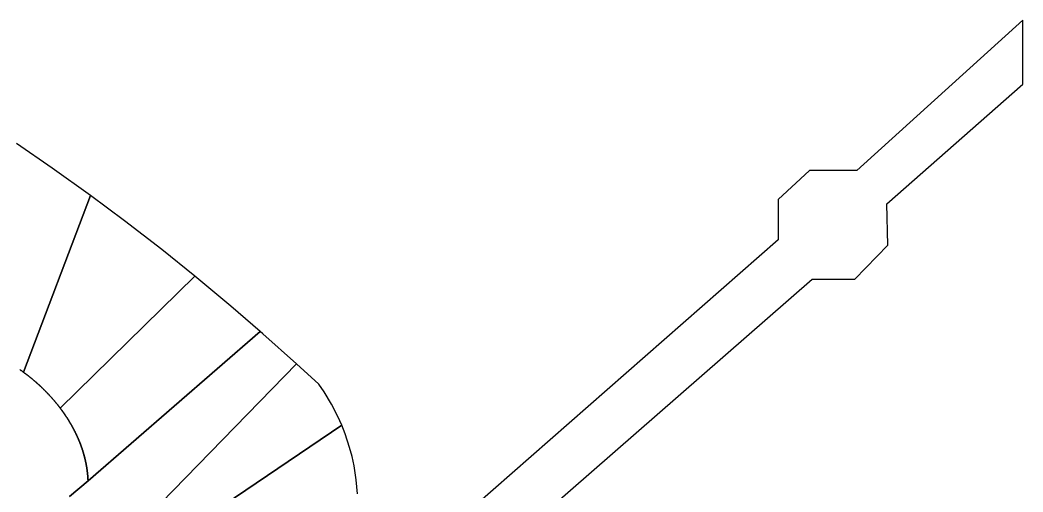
# Model space of a CAD drawing. Header units: millimetres. Extents: x 1811966 to 2218310, y 20519 to 471429.
# Drawn here: x 2073060 to 2218310, y 286002 to 354311 of the extents above; entities that cross this region are included whole.
import ezdxf

# ---------------------------------------------------------------- set-up
doc = ezdxf.new("R2010")
doc.units = ezdxf.units.MM
doc.layers.add('CLOSED_AREAS', color=7, linetype='Continuous')

msp = doc.modelspace()

# ---------------------------------------------------------------- linework, layer by layer
at = {"layer": 'CLOSED_AREAS'}
for points in [[(2130342.043, 266683.977), (2187766.598, 316782.946), (2193955.51, 316782.946), (2198754.158, 321712.051), (2198595.527, 327709.11), (2218310.102, 345018.807), (2218310.102, 354311.385), (2194251.604, 332523.583), (2187412.265, 332523.583), (2182852.714, 328323.719), (2182852.714, 322486.623), (2125069.815, 271825.383)], [(2073010.95, 303721.141), (2073067.976, 303681.57), (2073124.927, 303641.826), (2073181.8, 303601.909), (2073238.596, 303561.82), (2073295.312, 303521.559), (2073351.95, 303481.127), (2073408.506, 303440.523), (2073464.982, 303399.749), (2073521.375, 303358.805), (2073577.685, 303317.692), (2083267.699, 328912.045), (2077732.564, 332878.474), (2072542.568, 336456.188)], [(2089913.704, 280734.752), (2113092.158, 304559.584), (2108232.707, 308901.468), (2107852.924, 309228.973), (2082906.278, 287627.772), (2080238.744, 285317.964)], [(2080238.744, 285317.964), (2082906.278, 287627.772), (2082904.461, 287672.524), (2082902.517, 287717.256), (2082900.447, 287761.967), (2082898.251, 287806.657), (2082895.928, 287851.326), (2082893.479, 287895.974), (2082890.905, 287940.601), (2082888.205, 287985.207), (2082885.38, 288029.791), (2082882.43, 288074.354), (2082879.355, 288118.895), (2082876.155, 288163.415), (2082872.831, 288207.913), (2082869.383, 288252.389), (2082865.81, 288296.843), (2082862.114, 288341.275), (2082858.294, 288385.685), (2082854.35, 288430.073), (2082850.284, 288474.438), (2082846.094, 288518.781), (2082841.781, 288563.101), (2082837.346, 288607.399), (2082832.788, 288651.674), (2082828.109, 288695.926), (2082823.307, 288740.155), (2082818.383, 288784.361), (2082813.338, 288828.544), (2082808.171, 288872.704), (2082802.883, 288916.84), (2082797.474, 288960.954), (2082791.944, 289005.043), (2082786.294, 289049.109), (2082780.523, 289093.151), (2082774.632, 289137.17), (2082768.622, 289181.164), (2082762.491, 289225.135), (2082756.241, 289269.081), (2082749.871, 289313.003), (2082743.382, 289356.901), (2082736.775, 289400.775), (2082730.048, 289444.624), (2082723.203, 289488.448), (2082716.24, 289532.248), (2082709.158, 289576.023), (2082701.959, 289619.773), (2082694.642, 289663.498), (2082687.207, 289707.198), (2082679.655, 289750.873), (2082671.986, 289794.523), (2082664.2, 289838.147), (2082656.297, 289881.746), (2082648.277, 289925.319), (2082640.142, 289968.867), (2082631.89, 290012.388), (2082623.522, 290055.884), (2082615.039, 290099.354), (2082606.44, 290142.798), (2082597.726, 290186.216), (2082588.897, 290229.607), (2082579.953, 290272.972), (2082570.894, 290316.311), (2082561.721, 290359.623), (2082552.433, 290402.909), (2082543.032, 290446.167), (2082533.516, 290489.399), (2082523.887, 290532.604), (2082514.144, 290575.782), (2082504.289, 290618.933), (2082494.32, 290662.057), (2082484.238, 290705.153), (2082474.044, 290748.222), (2082463.737, 290791.263), (2082453.318, 290834.277), (2082442.787, 290877.263), (2082432.144, 290920.221), (2082421.389, 290963.151), (2082410.524, 291006.054), (2082399.546, 291048.928), (2082388.458, 291091.774), (2082377.259, 291134.591), (2082365.95, 291177.381), (2082354.53, 291220.141), (2082343, 291262.874), (2082331.36, 291305.577), (2082319.61, 291348.252), (2082307.75, 291390.897), (2082295.782, 291433.514), (2082283.704, 291476.102), (2082271.517, 291518.661), (2082259.221, 291561.19), (2082246.816, 291603.69), (2082234.304, 291646.16), (2082221.683, 291688.601), (2082208.954, 291731.012), (2082196.118, 291773.393), (2082183.174, 291815.745), (2082170.122, 291858.066), (2082156.964, 291900.358), (2082143.698, 291942.619), (2082130.326, 291984.85), (2082116.847, 292027.051), (2082103.262, 292069.221), (2082089.571, 292111.361), (2082075.774, 292153.47), (2082061.872, 292195.549), (2082047.863, 292237.596), (2082033.75, 292279.613), (2082019.531, 292321.598), (2082005.208, 292363.552), (2081990.779, 292405.476), (2081976.247, 292447.367), (2081961.61, 292489.228), (2081946.869, 292531.057), (2081932.024, 292572.854), (2081917.075, 292614.619), (2081902.023, 292656.353), (2081886.868, 292698.055), (2081871.61, 292739.724), (2081856.249, 292781.362), (2081840.785, 292822.968), (2081825.218, 292864.541), (2081809.55, 292906.081), (2081793.779, 292947.59), (2081777.907, 292989.065), (2081761.933, 293030.508), (2081745.858, 293071.918), (2081729.681, 293113.295), (2081713.403, 293154.64), (2081697.025, 293195.951), (2081680.546, 293237.229), (2081663.966, 293278.473), (2081647.286, 293319.685), (2081630.507, 293360.862), (2081613.627, 293402.007), (2081596.648, 293443.117), (2081579.57, 293484.194), (2081562.392, 293525.237), (2081545.116, 293566.246), (2081527.74, 293607.22), (2081510.266, 293648.161), (2081492.694, 293689.068), (2081475.024, 293729.94), (2081457.255, 293770.777), (2081439.389, 293811.58), (2081421.425, 293852.349), (2081403.364, 293893.082), (2081385.206, 293933.781), (2081366.951, 293974.445), (2081348.599, 294015.074), (2081330.151, 294055.667), (2081311.606, 294096.226), (2081292.965, 294136.749), (2081274.229, 294177.236), (2081255.396, 294217.689), (2081236.468, 294258.105), (2081217.445, 294298.486), (2081198.326, 294338.831), (2081179.113, 294379.14), (2081159.805, 294419.413), (2081140.403, 294459.649), (2081120.906, 294499.85), (2081101.315, 294540.014), (2081081.631, 294580.142), (2081061.852, 294620.234), (2081041.98, 294660.288), (2081022.015, 294700.307), (2081001.957, 294740.288), (2080981.806, 294780.232), (2080961.563, 294820.14), (2080941.226, 294860.01), (2080920.798, 294899.843), (2080900.278, 294939.639), (2080879.665, 294979.397), (2080858.962, 295019.118), (2080838.166, 295058.801), (2080817.28, 295098.447), (2080796.302, 295138.055), (2080775.234, 295177.625), (2080754.075, 295217.157), (2080732.826, 295256.651), (2080711.486, 295296.107), (2080690.056, 295335.524), (2080668.537, 295374.903), (2080646.928, 295414.244), (2080625.23, 295453.546), (2080603.442, 295492.809), (2080581.566, 295532.034), (2080559.6, 295571.22), (2080537.546, 295610.367), (2080515.404, 295649.475), (2080493.174, 295688.543), (2080470.855, 295727.573), (2080448.449, 295766.563), (2080425.955, 295805.513), (2080403.374, 295844.424), (2080380.706, 295883.296), (2080357.951, 295922.128), (2080335.109, 295960.92), (2080312.181, 295999.671), (2080289.166, 296038.383), (2080266.065, 296077.055), (2080242.878, 296115.687), (2080219.606, 296154.278), (2080196.248, 296192.829), (2080172.805, 296231.339), (2080149.276, 296269.809), (2080125.663, 296308.238), (2080101.965, 296346.626), (2080078.182, 296384.973), (2080054.315, 296423.28), (2080030.364, 296461.545), (2080006.33, 296499.769), (2079982.211, 296537.952), (2079958.009, 296576.093), (2079933.724, 296614.193), (2079909.356, 296652.251), (2079884.905, 296690.267), (2079860.371, 296728.242), (2079835.754, 296766.175), (2079811.056, 296804.066), (2079786.275, 296841.914), (2079761.413, 296879.721), (2079736.469, 296917.485), (2079711.443, 296955.207), (2079686.337, 296992.887), (2079661.149, 297030.524), (2079635.88, 297068.118), (2079610.531, 297105.669), (2079585.102, 297143.178), (2079559.592, 297180.644), (2079534.002, 297218.066), (2079508.332, 297255.446), (2079482.583, 297292.782), (2079456.754, 297330.075), (2079430.847, 297367.324), (2079404.86, 297404.53), (2079378.794, 297441.692), (2079352.65, 297478.81), (2079326.427, 297515.885), (2079300.127, 297552.916), (2079273.748, 297589.902), (2079247.292, 297626.845), (2079220.758, 297663.743), (2079194.146, 297700.597), (2079167.458, 297737.407), (2079140.692, 297774.172), (2079113.85, 297810.892), (2079086.931, 297847.568), (2079059.936, 297884.198), (2079032.865, 297920.784), (2079005.718, 297957.325), (2078978.495, 297993.821), (2078951.196, 298030.272), (2078923.823, 298066.677), (2078896.374, 298103.037), (2078868.85, 298139.351), (2078833.629, 298185.613), (2078798.292, 298231.795), (2078762.84, 298277.896), (2078727.274, 298323.917), (2078691.593, 298369.857), (2078655.798, 298415.716), (2078619.89, 298461.493), (2078583.869, 298507.189), (2078547.736, 298552.803), (2078511.491, 298598.335), (2078475.134, 298643.785), (2078438.666, 298689.151), (2078402.088, 298734.435), (2078365.399, 298779.635), (2078328.601, 298824.752), (2078291.694, 298869.785), (2078254.678, 298914.734), (2078217.554, 298959.599), (2078180.321, 299004.379), (2078142.982, 299049.074), (2078105.535, 299093.684), (2078067.983, 299138.208), (2078030.324, 299182.647), (2077992.559, 299227), (2077954.69, 299271.266), (2077916.716, 299315.446), (2077878.638, 299359.54), (2077840.456, 299403.546), (2077802.171, 299447.464), (2077763.783, 299491.295), (2077725.293, 299535.039), (2077686.701, 299578.694), (2077648.008, 299622.26), (2077609.214, 299665.738), (2077570.319, 299709.127), (2077531.324, 299752.427), (2077492.23, 299795.637), (2077453.037, 299838.757), (2077413.745, 299881.788), (2077374.355, 299924.728), (2077334.867, 299967.577), (2077295.282, 300010.335), (2077255.6, 300053.003), (2077215.822, 300095.578), (2077175.948, 300138.062), (2077135.979, 300180.455), (2077095.914, 300222.755), (2077055.755, 300264.962), (2077015.503, 300307.077), (2076975.156, 300349.098), (2076934.717, 300391.026), (2076894.185, 300432.861), (2076853.56, 300474.602), (2076812.844, 300516.248), (2076772.037, 300557.8), (2076731.139, 300599.258), (2076690.151, 300640.62), (2076649.073, 300681.887), (2076607.905, 300723.059), (2076566.648, 300764.135), (2076525.303, 300805.115), (2076483.87, 300845.998), (2076442.349, 300886.785), (2076400.741, 300927.475), (2076359.047, 300968.068), (2076317.266, 301008.564), (2076275.4, 301048.962), (2076233.448, 301089.261), (2076191.411, 301129.463), (2076149.29, 301169.566), (2076107.086, 301209.571), (2076064.797, 301249.476), (2076022.426, 301289.282), (2075979.972, 301328.988), (2075937.437, 301368.595), (2075894.819, 301408.101), (2075852.121, 301447.507), (2075809.342, 301486.812), (2075766.482, 301526.017), (2075723.543, 301565.12), (2075680.524, 301604.121), (2075637.427, 301643.021), (2075594.251, 301681.819), (2075550.998, 301720.514), (2075507.667, 301759.107), (2075464.259, 301797.597), (2075420.774, 301835.984), (2075377.213, 301874.267), (2075333.577, 301912.447), (2075289.866, 301950.523), (2075246.08, 301988.495), (2075202.219, 302026.362), (2075158.285, 302064.124), (2075114.278, 302101.782), (2075070.197, 302139.334), (2075026.045, 302176.78), (2074981.82, 302214.121), (2074937.524, 302251.355), (2074893.157, 302288.483), (2074848.719, 302325.505), (2074804.211, 302362.419), (2074759.634, 302399.226), (2074714.987, 302435.926), (2074670.272, 302472.518), (2074625.488, 302509.002), (2074580.637, 302545.378), (2074535.718, 302581.645), (2074490.733, 302617.803), (2074445.68, 302653.852), (2074400.563, 302689.792), (2074355.379, 302725.622), (2074310.131, 302761.342), (2074264.817, 302796.952), (2074219.44, 302832.452), (2074173.999, 302867.84), (2074128.495, 302903.118), (2074082.929, 302938.284), (2074037.3, 302973.339), (2073991.609, 303008.282), (2073945.856, 303043.113), (2073900.043, 303077.832), (2073854.17, 303112.437), (2073808.236, 303146.93), (2073762.243, 303181.31), (2073716.191, 303215.576), (2073670.08, 303249.729), (2073623.912, 303283.767), (2073577.685, 303317.692), (2073521.375, 303358.805), (2073464.982, 303399.749), (2073408.506, 303440.523), (2073351.95, 303481.127), (2073295.312, 303521.559), (2073238.596, 303561.82), (2073181.8, 303601.909), (2073124.927, 303641.826), (2073067.976, 303681.57), (2073010.95, 303721.141)], [(2093363.284, 277862.557), (2119658.016, 295660.164), (2119099.961, 296905.992), (2118156.721, 298723.205), (2117090.133, 300470.889), (2116313.054, 301593.243), (2113092.158, 304559.584), (2089913.704, 280734.752)], [(2121932.7, 285729.076), (2121755.146, 287768.798), (2121437.053, 289791.374), (2121147.635, 291125.449), (2120797.027, 292444.759), (2120158.061, 294389.934), (2119658.016, 295660.164), (2093363.284, 277862.557)]]:
    msp.add_lwpolyline(points, dxfattribs=at)
for points in [[(2093573.422, 321090.561), (2088184.386, 325253.308), (2083267.699, 328912.045), (2073577.685, 303317.692), (2073623.912, 303283.767), (2073670.08, 303249.729), (2073716.191, 303215.576), (2073762.243, 303181.31), (2073808.236, 303146.93), (2073854.17, 303112.437), (2073900.043, 303077.832), (2073945.856, 303043.113), (2073991.609, 303008.282), (2074037.3, 302973.339), (2074082.929, 302938.284), (2074128.495, 302903.118), (2074173.999, 302867.84), (2074219.44, 302832.452), (2074264.817, 302796.952), (2074310.131, 302761.342), (2074355.379, 302725.622), (2074400.563, 302689.792), (2074445.68, 302653.852), (2074490.733, 302617.803), (2074535.718, 302581.645), (2074580.637, 302545.378), (2074625.488, 302509.002), (2074670.272, 302472.518), (2074714.987, 302435.926), (2074759.634, 302399.226), (2074804.211, 302362.419), (2074848.719, 302325.505), (2074893.157, 302288.483), (2074937.524, 302251.355), (2074981.82, 302214.121), (2075026.045, 302176.78), (2075070.197, 302139.334), (2075114.278, 302101.782), (2075158.285, 302064.124), (2075202.219, 302026.362), (2075246.08, 301988.495), (2075289.866, 301950.523), (2075333.577, 301912.447), (2075377.213, 301874.267), (2075420.774, 301835.984), (2075464.259, 301797.597), (2075507.667, 301759.107), (2075550.998, 301720.514), (2075594.251, 301681.819), (2075637.427, 301643.021), (2075680.524, 301604.121), (2075723.543, 301565.12), (2075766.482, 301526.017), (2075809.342, 301486.812), (2075852.121, 301447.507), (2075894.819, 301408.101), (2075937.437, 301368.595), (2075979.972, 301328.988), (2076022.426, 301289.282), (2076064.797, 301249.476), (2076107.086, 301209.571), (2076149.29, 301169.566), (2076191.411, 301129.463), (2076233.448, 301089.261), (2076275.4, 301048.962), (2076317.266, 301008.564), (2076359.047, 300968.068), (2076400.741, 300927.475), (2076442.349, 300886.785), (2076483.87, 300845.998), (2076525.303, 300805.115), (2076566.648, 300764.135), (2076607.905, 300723.059), (2076649.073, 300681.887), (2076690.151, 300640.62), (2076731.139, 300599.258), (2076772.037, 300557.8), (2076812.844, 300516.248), (2076853.56, 300474.602), (2076894.185, 300432.861), (2076934.717, 300391.026), (2076975.156, 300349.098), (2077015.503, 300307.077), (2077055.755, 300264.962), (2077095.914, 300222.755), (2077135.979, 300180.455), (2077175.948, 300138.062), (2077215.822, 300095.578), (2077255.6, 300053.003), (2077295.282, 300010.335), (2077334.867, 299967.577), (2077374.355, 299924.728), (2077413.745, 299881.788), (2077453.037, 299838.757), (2077492.23, 299795.637), (2077531.324, 299752.427), (2077570.319, 299709.127), (2077609.214, 299665.738), (2077648.008, 299622.26), (2077686.701, 299578.694), (2077725.293, 299535.039), (2077763.783, 299491.295), (2077802.171, 299447.464), (2077840.456, 299403.546), (2077878.638, 299359.54), (2077916.716, 299315.446), (2077954.69, 299271.266), (2077992.559, 299227), (2078030.324, 299182.647), (2078067.983, 299138.208), (2078105.535, 299093.684), (2078142.982, 299049.074), (2078180.321, 299004.379), (2078217.554, 298959.599), (2078254.678, 298914.734), (2078291.694, 298869.785), (2078328.601, 298824.752), (2078365.399, 298779.635), (2078402.088, 298734.435), (2078438.666, 298689.151), (2078475.134, 298643.785), (2078511.491, 298598.335), (2078547.736, 298552.803), (2078583.869, 298507.189), (2078619.89, 298461.493), (2078655.798, 298415.716), (2078691.593, 298369.857), (2078727.274, 298323.917), (2078762.84, 298277.896), (2078798.292, 298231.795), (2078833.629, 298185.613), (2078868.85, 298139.351), (2098355.471, 317257.539)], [(2103591.459, 312903.841), (2098355.471, 317257.539), (2078868.85, 298139.351), (2078896.374, 298103.037), (2078923.823, 298066.677), (2078951.196, 298030.272), (2078978.495, 297993.821), (2079005.718, 297957.325), (2079032.865, 297920.784), (2079059.936, 297884.198), (2079086.931, 297847.568), (2079113.85, 297810.892), (2079140.692, 297774.172), (2079167.458, 297737.407), (2079194.146, 297700.597), (2079220.758, 297663.743), (2079247.292, 297626.845), (2079273.748, 297589.902), (2079300.127, 297552.916), (2079326.427, 297515.885), (2079352.65, 297478.81), (2079378.794, 297441.692), (2079404.86, 297404.53), (2079430.847, 297367.324), (2079456.754, 297330.075), (2079482.583, 297292.782), (2079508.332, 297255.446), (2079534.002, 297218.066), (2079559.592, 297180.644), (2079585.102, 297143.178), (2079610.531, 297105.669), (2079635.88, 297068.118), (2079661.149, 297030.524), (2079686.337, 296992.887), (2079711.443, 296955.207), (2079736.469, 296917.485), (2079761.413, 296879.721), (2079786.275, 296841.914), (2079811.056, 296804.066), (2079835.754, 296766.175), (2079860.371, 296728.242), (2079884.905, 296690.267), (2079909.356, 296652.251), (2079933.724, 296614.193), (2079958.009, 296576.093), (2079982.211, 296537.952), (2080006.33, 296499.769), (2080030.364, 296461.545), (2080054.315, 296423.28), (2080078.182, 296384.973), (2080101.965, 296346.626), (2080125.663, 296308.238), (2080149.276, 296269.809), (2080172.805, 296231.339), (2080196.248, 296192.829), (2080219.606, 296154.278), (2080242.878, 296115.687), (2080266.065, 296077.055), (2080289.166, 296038.383), (2080312.181, 295999.671), (2080335.109, 295960.92), (2080357.951, 295922.128), (2080380.706, 295883.296), (2080403.374, 295844.424), (2080425.955, 295805.513), (2080448.449, 295766.563), (2080470.855, 295727.573), (2080493.174, 295688.543), (2080515.404, 295649.475), (2080537.546, 295610.367), (2080559.6, 295571.22), (2080581.566, 295532.034), (2080603.442, 295492.809), (2080625.23, 295453.546), (2080646.928, 295414.244), (2080668.537, 295374.903), (2080690.056, 295335.524), (2080711.486, 295296.107), (2080732.826, 295256.651), (2080754.075, 295217.157), (2080775.234, 295177.625), (2080796.302, 295138.055), (2080817.28, 295098.447), (2080838.166, 295058.801), (2080858.962, 295019.118), (2080879.665, 294979.397), (2080900.278, 294939.639), (2080920.798, 294899.843), (2080941.226, 294860.01), (2080961.563, 294820.14), (2080981.806, 294780.232), (2081001.957, 294740.288), (2081022.015, 294700.307), (2081041.98, 294660.288), (2081061.852, 294620.234), (2081081.631, 294580.142), (2081101.315, 294540.014), (2081120.906, 294499.85), (2081140.403, 294459.649), (2081159.805, 294419.413), (2081179.113, 294379.14), (2081198.326, 294338.831), (2081217.445, 294298.486), (2081236.468, 294258.105), (2081255.396, 294217.689), (2081274.229, 294177.236), (2081292.965, 294136.749), (2081311.606, 294096.226), (2081330.151, 294055.667), (2081348.599, 294015.074), (2081366.951, 293974.445), (2081385.206, 293933.781), (2081403.364, 293893.082), (2081421.425, 293852.349), (2081439.389, 293811.58), (2081457.255, 293770.777), (2081475.024, 293729.94), (2081492.694, 293689.068), (2081510.266, 293648.161), (2081527.74, 293607.22), (2081545.116, 293566.246), (2081562.392, 293525.237), (2081579.57, 293484.194), (2081596.648, 293443.117), (2081613.627, 293402.007), (2081630.507, 293360.862), (2081647.286, 293319.685), (2081663.966, 293278.473), (2081680.546, 293237.229), (2081697.025, 293195.951), (2081713.403, 293154.64), (2081729.681, 293113.295), (2081745.858, 293071.918), (2081761.933, 293030.508), (2081777.907, 292989.065), (2081793.779, 292947.59), (2081809.55, 292906.081), (2081825.218, 292864.541), (2081840.785, 292822.968), (2081856.249, 292781.362), (2081871.61, 292739.724), (2081886.868, 292698.055), (2081902.023, 292656.353), (2081917.075, 292614.619), (2081932.024, 292572.854), (2081946.869, 292531.057), (2081961.61, 292489.228), (2081976.247, 292447.367), (2081990.779, 292405.476), (2082005.208, 292363.552), (2082019.531, 292321.598), (2082033.75, 292279.613), (2082047.863, 292237.596), (2082061.872, 292195.549), (2082075.774, 292153.47), (2082089.571, 292111.361), (2082103.262, 292069.221), (2082116.847, 292027.051), (2082130.326, 291984.85), (2082143.698, 291942.619), (2082156.964, 291900.358), (2082170.122, 291858.066), (2082183.174, 291815.745), (2082196.118, 291773.393), (2082208.954, 291731.012), (2082221.683, 291688.601), (2082234.304, 291646.16), (2082246.816, 291603.69), (2082259.221, 291561.19), (2082271.517, 291518.661), (2082283.704, 291476.102), (2082295.782, 291433.514), (2082307.75, 291390.897), (2082319.61, 291348.252), (2082331.36, 291305.577), (2082343, 291262.874), (2082354.53, 291220.141), (2082365.95, 291177.381), (2082377.259, 291134.591), (2082388.458, 291091.774), (2082399.546, 291048.928), (2082410.524, 291006.054), (2082421.389, 290963.151), (2082432.144, 290920.221), (2082442.787, 290877.263), (2082453.318, 290834.277), (2082463.737, 290791.263), (2082474.044, 290748.222), (2082484.238, 290705.153), (2082494.32, 290662.057), (2082504.289, 290618.933), (2082514.144, 290575.782), (2082523.887, 290532.604), (2082533.516, 290489.399), (2082543.032, 290446.167), (2082552.433, 290402.909), (2082561.721, 290359.623), (2082570.894, 290316.311), (2082579.953, 290272.972), (2082588.897, 290229.607), (2082597.726, 290186.216), (2082606.44, 290142.798), (2082615.039, 290099.354), (2082623.522, 290055.884), (2082631.89, 290012.388), (2082640.142, 289968.867), (2082648.277, 289925.319), (2082656.297, 289881.746), (2082664.2, 289838.147), (2082671.986, 289794.523), (2082679.655, 289750.873), (2082687.207, 289707.198), (2082694.642, 289663.498), (2082701.959, 289619.773), (2082709.158, 289576.023), (2082716.24, 289532.248), (2082723.203, 289488.448), (2082730.048, 289444.624), (2082736.775, 289400.775), (2082743.382, 289356.901), (2082749.871, 289313.003), (2082756.241, 289269.081), (2082762.491, 289225.135), (2082768.622, 289181.164), (2082774.632, 289137.17), (2082780.523, 289093.151), (2082786.294, 289049.109), (2082791.944, 289005.043), (2082797.474, 288960.954), (2082802.883, 288916.84), (2082808.171, 288872.704), (2082813.338, 288828.544), (2082818.383, 288784.361), (2082823.307, 288740.155), (2082828.109, 288695.926), (2082832.788, 288651.674), (2082837.346, 288607.399), (2082841.781, 288563.101), (2082846.094, 288518.781), (2082850.284, 288474.438), (2082854.35, 288430.073), (2082858.294, 288385.685), (2082862.114, 288341.275), (2082865.81, 288296.843), (2082869.383, 288252.389), (2082872.831, 288207.913), (2082876.155, 288163.415), (2082879.355, 288118.895), (2082882.43, 288074.354), (2082885.38, 288029.791), (2082888.205, 287985.207), (2082890.905, 287940.601), (2082893.479, 287895.974), (2082895.928, 287851.326), (2082898.251, 287806.657), (2082900.447, 287761.967), (2082902.517, 287717.256), (2082904.461, 287672.524), (2082906.278, 287627.772), (2107852.924, 309228.973)]]:
    msp.add_lwpolyline(points, close=True, dxfattribs=at)

doc.saveas('drawing.dxf')
